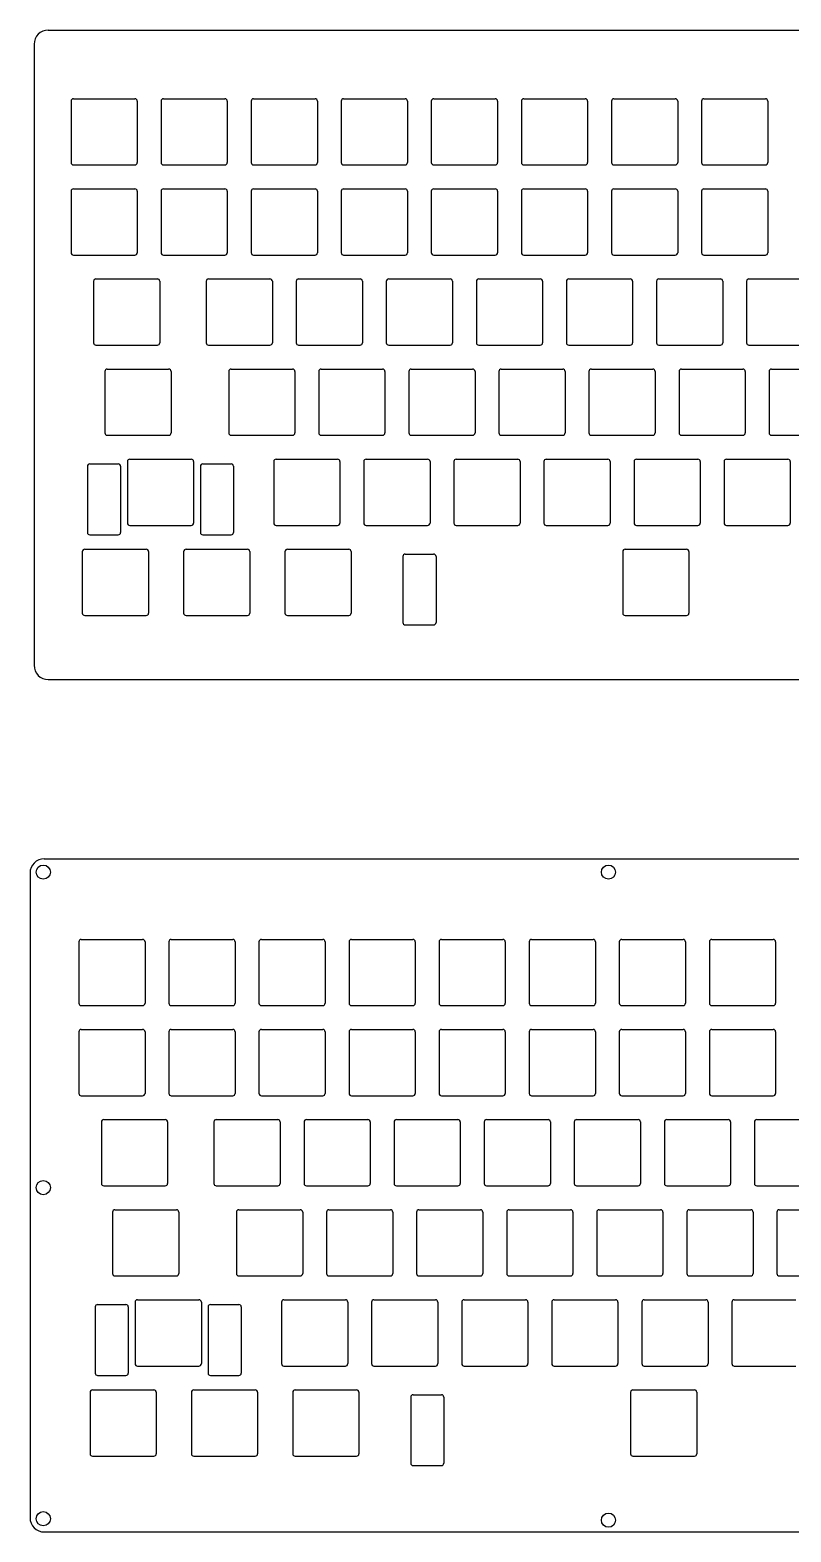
# Model space of a CAD drawing. Header units: millimetres. Extents: x -8 to 314, y -128 to 190.
# Drawn here: x -7.8 to 153.1, y -127.8 to 189.7 of the extents above; entities that cross this region are included whole.
import ezdxf

# ---------------------------------------------------------------- set-up
doc = ezdxf.new("R2010")
doc.units = ezdxf.units.MM

msp = doc.modelspace()

# ---------------------------------------------------------------- linework, layer by layer
for p, q in [((-3.95, 189.72), (306.45, 189.72)), ((-6.95, 186.72), (-6.95, 55.42)), ((0.87, 174.7), (0.87, 161.7)), ((1.37, 175.2), (14.37, 175.2)), ((14.87, 174.7), (14.87, 161.7)), ((19.92, 174.7), (19.92, 161.7)), ((20.42, 175.2), (33.42, 175.2)), ((33.92, 174.7), (33.92, 161.7)), ((38.97, 174.7), (38.97, 161.7)), ((39.47, 175.2), (52.47, 175.2)), ((52.97, 174.7), (52.97, 161.7)), ((58.02, 174.7), (58.02, 161.7)), ((58.52, 175.2), (71.52, 175.2)), ((72.02, 174.7), (72.02, 161.7)), ((77.07, 174.7), (77.07, 161.7)), ((77.57, 175.2), (90.57, 175.2)), ((91.07, 174.7), (91.07, 161.7)), ((96.12, 174.7), (96.12, 161.7)), ((96.62, 175.2), (109.62, 175.2)), ((110.12, 174.7), (110.12, 161.7)), ((115.17, 174.7), (115.17, 161.7)), ((115.67, 175.2), (128.67, 175.2)), ((129.17, 174.7), (129.17, 161.7)), ((134.22, 174.7), (134.22, 161.7)), ((134.72, 175.2), (147.72, 175.2)), ((148.22, 174.7), (148.22, 161.7)), ((1.37, 161.2), (14.37, 161.2)), ((20.42, 161.2), (33.42, 161.2)), ((39.47, 161.2), (52.47, 161.2)), ((58.52, 161.2), (71.52, 161.2)), ((77.57, 161.2), (90.57, 161.2)), ((96.62, 161.2), (109.62, 161.2)), ((115.67, 161.2), (128.67, 161.2)), ((134.72, 161.2), (147.72, 161.2)), ((0.87, 155.65), (0.87, 142.65)), ((1.37, 156.15), (14.37, 156.15)), ((14.87, 155.65), (14.87, 142.65)), ((19.92, 155.65), (19.92, 142.65)), ((20.42, 156.15), (33.42, 156.15)), ((33.92, 155.65), (33.92, 142.65)), ((38.97, 155.65), (38.97, 142.65)), ((39.47, 156.15), (52.47, 156.15)), ((52.97, 155.65), (52.97, 142.65)), ((58.02, 155.65), (58.02, 142.65)), ((58.52, 156.15), (71.52, 156.15)), ((72.02, 155.65), (72.02, 142.65)), ((77.07, 155.65), (77.07, 142.65)), ((77.57, 156.15), (90.57, 156.15)), ((91.07, 155.65), (91.07, 142.65)), ((96.12, 155.65), (96.12, 142.65)), ((96.62, 156.15), (109.62, 156.15)), ((110.12, 155.65), (110.12, 142.65)), ((115.17, 155.65), (115.17, 142.65)), ((115.67, 156.15), (128.67, 156.15)), ((129.17, 155.65), (129.17, 142.65)), ((134.22, 155.65), (134.22, 142.65)), ((134.72, 156.15), (147.72, 156.15)), ((148.22, 155.65), (148.22, 142.65)), ((1.37, 142.15), (14.37, 142.15)), ((20.42, 142.15), (33.42, 142.15)), ((39.47, 142.15), (52.47, 142.15)), ((58.52, 142.15), (71.52, 142.15)), ((77.57, 142.15), (90.57, 142.15)), ((96.62, 142.15), (109.62, 142.15)), ((115.67, 142.15), (128.67, 142.15)), ((134.72, 142.15), (147.72, 142.15)), ((5.64, 136.6), (5.64, 123.6)), ((6.14, 137.1), (19.14, 137.1)), ((19.64, 136.6), (19.64, 123.6)), ((29.45, 136.6), (29.45, 123.6)), ((29.95, 137.1), (42.95, 137.1)), ((43.45, 136.6), (43.45, 123.6)), ((48.5, 136.6), (48.5, 123.6)), ((49, 137.1), (62, 137.1)), ((62.5, 136.6), (62.5, 123.6)), ((67.55, 136.6), (67.55, 123.6)), ((68.05, 137.1), (81.05, 137.1)), ((81.55, 136.6), (81.55, 123.6)), ((86.6, 136.6), (86.6, 123.6)), ((87.1, 137.1), (100.1, 137.1)), ((100.6, 136.6), (100.6, 123.6)), ((105.65, 136.6), (105.65, 123.6)), ((106.15, 137.1), (119.15, 137.1)), ((119.65, 136.6), (119.65, 123.6)), ((124.7, 136.6), (124.7, 123.6)), ((125.2, 137.1), (138.2, 137.1)), ((138.7, 136.6), (138.7, 123.6)), ((143.75, 136.6), (143.75, 123.6)), ((144.25, 137.1), (157.25, 137.1)), ((6.14, 123.1), (19.14, 123.1)), ((29.95, 123.1), (42.95, 123.1)), ((49, 123.1), (62, 123.1)), ((68.05, 123.1), (81.05, 123.1)), ((87.1, 123.1), (100.1, 123.1)), ((106.15, 123.1), (119.15, 123.1)), ((125.2, 123.1), (138.2, 123.1)), ((144.25, 123.1), (157.25, 123.1)), ((8.02, 117.55), (8.02, 104.55)), ((8.52, 118.05), (21.52, 118.05)), ((22.02, 117.55), (22.02, 104.55)), ((34.21, 117.55), (34.21, 104.55)), ((34.71, 118.05), (47.71, 118.05)), ((48.21, 117.55), (48.21, 104.55)), ((53.26, 117.55), (53.26, 104.55)), ((53.76, 118.05), (66.76, 118.05)), ((67.26, 117.55), (67.26, 104.55)), ((72.31, 117.55), (72.31, 104.55)), ((72.81, 118.05), (85.81, 118.05)), ((86.31, 117.55), (86.31, 104.55)), ((91.36, 117.55), (91.36, 104.55)), ((91.86, 118.05), (104.86, 118.05)), ((105.36, 117.55), (105.36, 104.55)), ((110.41, 117.55), (110.41, 104.55)), ((110.91, 118.05), (123.91, 118.05)), ((124.41, 117.55), (124.41, 104.55)), ((129.46, 117.55), (129.46, 104.55)), ((129.96, 118.05), (142.96, 118.05)), ((143.46, 117.55), (143.46, 104.55)), ((148.51, 117.55), (148.51, 104.55)), ((149.01, 118.05), (162.01, 118.05)), ((8.52, 104.05), (21.52, 104.05)), ((34.71, 104.05), (47.71, 104.05)), ((53.76, 104.05), (66.76, 104.05)), ((72.81, 104.05), (85.81, 104.05)), ((91.86, 104.05), (104.86, 104.05)), ((110.91, 104.05), (123.91, 104.05)), ((129.96, 104.05), (142.96, 104.05)), ((149.01, 104.05), (162.01, 104.05)), ((12.78, 98.5), (12.78, 85.5)), ((13.28, 99), (26.28, 99)), ((26.78, 98.5), (26.78, 85.5)), ((43.74, 98.5), (43.74, 85.5)), ((44.24, 99), (57.24, 99)), ((57.74, 98.5), (57.74, 85.5)), ((62.79, 98.5), (62.79, 85.5)), ((63.29, 99), (76.29, 99)), ((76.79, 98.5), (76.79, 85.5)), ((81.84, 98.5), (81.84, 85.5)), ((82.34, 99), (95.34, 99)), ((95.84, 98.5), (95.84, 85.5)), ((100.89, 98.5), (100.89, 85.5)), ((101.39, 99), (114.39, 99)), ((114.89, 98.5), (114.89, 85.5)), ((119.94, 98.5), (119.94, 85.5)), ((120.44, 99), (133.44, 99)), ((133.94, 98.5), (133.94, 85.5)), ((138.99, 98.5), (138.99, 85.5)), ((139.49, 99), (152.49, 99)), ((152.99, 98.5), (152.99, 85.5)), ((4.34, 97.5), (4.34, 83.5)), ((4.84, 98), (10.84, 98)), ((11.34, 97.5), (11.34, 83.5)), ((28.22, 97.5), (28.22, 83.5)), ((28.72, 98), (34.72, 98)), ((35.22, 97.5), (35.22, 83.5)), ((4.84, 83), (10.84, 83)), ((13.28, 85), (26.28, 85)), ((28.72, 83), (34.72, 83)), ((44.24, 85), (57.24, 85)), ((63.29, 85), (76.29, 85)), ((82.34, 85), (95.34, 85)), ((101.39, 85), (114.39, 85)), ((120.44, 85), (133.44, 85)), ((139.49, 85), (152.49, 85)), ((3.26, 79.45), (3.26, 66.45)), ((3.76, 79.95), (16.76, 79.95)), ((17.26, 79.45), (17.26, 66.45)), ((24.69, 79.45), (24.69, 66.45)), ((25.19, 79.95), (38.19, 79.95)), ((38.69, 79.45), (38.69, 66.45)), ((46.12, 79.45), (46.12, 66.45)), ((46.62, 79.95), (59.62, 79.95)), ((60.12, 79.45), (60.12, 66.45)), ((117.56, 79.45), (117.56, 66.45)), ((118.06, 79.95), (131.06, 79.95)), ((131.56, 79.45), (131.56, 66.45)), ((71.06, 78.45), (71.06, 64.45)), ((71.56, 78.95), (77.56, 78.95)), ((78.06, 78.45), (78.06, 64.45)), ((3.76, 65.95), (16.76, 65.95)), ((25.19, 65.95), (38.19, 65.95)), ((46.62, 65.95), (59.62, 65.95)), ((71.56, 63.95), (77.56, 63.95)), ((118.06, 65.95), (131.06, 65.95)), ((-3.95, 52.42), (306.45, 52.42)), ((-4.8, 14.5), (310.6, 14.5)), ((-7.8, 11.5), (-7.8, -124.8)), ((2.52, -3.02), (2.52, -16.02)), ((3.02, -2.53), (16.02, -2.53)), ((16.52, -3.02), (16.52, -16.02)), ((21.57, -3.02), (21.57, -16.02)), ((22.07, -2.53), (35.08, -2.53)), ((35.58, -3.02), (35.58, -16.02)), ((40.62, -3.02), (40.62, -16.02)), ((41.12, -2.53), (54.12, -2.53)), ((54.62, -3.02), (54.62, -16.02)), ((59.67, -3.02), (59.67, -16.02)), ((60.17, -2.53), (73.17, -2.53)), ((73.67, -3.02), (73.67, -16.02)), ((78.72, -3.02), (78.72, -16.02)), ((79.22, -2.53), (92.22, -2.53)), ((92.72, -3.02), (92.72, -16.02)), ((97.78, -3.02), (97.78, -16.02)), ((98.28, -2.53), (111.28, -2.53)), ((111.78, -3.02), (111.78, -16.02)), ((116.83, -3.02), (116.83, -16.02)), ((117.33, -2.53), (130.32, -2.53)), ((130.82, -3.02), (130.82, -16.02)), ((135.88, -3.02), (135.88, -16.02)), ((136.38, -2.53), (149.38, -2.53)), ((149.88, -3.02), (149.88, -16.02)), ((3.02, -16.52), (16.02, -16.52)), ((22.07, -16.52), (35.08, -16.52)), ((41.12, -16.52), (54.12, -16.52)), ((60.17, -16.52), (73.17, -16.52)), ((79.22, -16.52), (92.22, -16.52)), ((98.28, -16.52), (111.28, -16.52)), ((117.33, -16.52), (130.32, -16.52)), ((136.38, -16.52), (149.38, -16.52)), ((2.52, -22.07), (2.52, -35.08)), ((3.02, -21.57), (16.02, -21.57)), ((16.52, -22.07), (16.52, -35.08)), ((21.57, -22.07), (21.57, -35.08)), ((22.07, -21.57), (35.08, -21.57)), ((35.58, -22.07), (35.58, -35.08)), ((40.62, -22.07), (40.62, -35.08)), ((41.12, -21.57), (54.12, -21.57)), ((54.62, -22.07), (54.62, -35.08)), ((59.67, -22.07), (59.67, -35.08)), ((60.17, -21.57), (73.17, -21.57)), ((73.67, -22.07), (73.67, -35.08)), ((78.72, -22.07), (78.72, -35.08)), ((79.22, -21.57), (92.22, -21.57)), ((92.72, -22.07), (92.72, -35.08)), ((97.78, -22.07), (97.78, -35.08)), ((98.28, -21.57), (111.28, -21.57)), ((111.78, -22.07), (111.78, -35.08)), ((116.83, -22.07), (116.83, -35.08)), ((117.33, -21.57), (130.32, -21.57)), ((130.82, -22.07), (130.82, -35.08)), ((135.88, -22.07), (135.88, -35.08)), ((136.38, -21.57), (149.38, -21.57)), ((149.88, -22.07), (149.88, -35.08)), ((3.02, -35.58), (16.02, -35.58)), ((22.07, -35.58), (35.08, -35.58)), ((41.12, -35.58), (54.12, -35.58)), ((60.17, -35.58), (73.17, -35.58)), ((79.22, -35.58), (92.22, -35.58)), ((98.28, -35.58), (111.28, -35.58)), ((117.33, -35.58), (130.32, -35.58)), ((136.38, -35.58), (149.38, -35.58)), ((7.29, -41.12), (7.29, -54.12)), ((7.79, -40.62), (20.79, -40.62)), ((21.29, -41.12), (21.29, -54.12)), ((31.1, -41.12), (31.1, -54.12)), ((31.6, -40.62), (44.6, -40.62)), ((45.1, -41.12), (45.1, -54.12)), ((50.15, -41.12), (50.15, -54.12)), ((50.65, -40.62), (63.65, -40.62)), ((64.15, -41.12), (64.15, -54.12)), ((69.2, -41.12), (69.2, -54.12)), ((69.7, -40.62), (82.7, -40.62)), ((83.2, -41.12), (83.2, -54.12)), ((88.25, -41.12), (88.25, -54.12)), ((88.75, -40.62), (101.75, -40.62)), ((102.25, -41.12), (102.25, -54.12)), ((107.3, -41.12), (107.3, -54.12)), ((107.8, -40.62), (120.8, -40.62)), ((121.3, -41.12), (121.3, -54.12)), ((126.35, -41.12), (126.35, -54.12)), ((126.85, -40.62), (139.85, -40.62)), ((140.35, -41.12), (140.35, -54.12)), ((145.4, -41.12), (145.4, -54.12)), ((145.9, -40.62), (158.9, -40.62)), ((7.79, -54.62), (20.79, -54.62)), ((31.6, -54.62), (44.6, -54.62)), ((50.65, -54.62), (63.65, -54.62)), ((69.7, -54.62), (82.7, -54.62)), ((88.75, -54.62), (101.75, -54.62)), ((107.8, -54.62), (120.8, -54.62)), ((126.85, -54.62), (139.85, -54.62)), ((145.9, -54.62), (158.9, -54.62)), ((9.67, -60.17), (9.67, -73.17)), ((10.17, -59.67), (23.17, -59.67)), ((23.67, -60.17), (23.67, -73.17)), ((35.86, -60.17), (35.86, -73.17)), ((36.36, -59.67), (49.36, -59.67)), ((49.86, -60.17), (49.86, -73.17)), ((54.91, -60.17), (54.91, -73.17)), ((55.41, -59.67), (68.41, -59.67)), ((68.91, -60.17), (68.91, -73.17)), ((73.96, -60.17), (73.96, -73.17)), ((74.46, -59.67), (87.46, -59.67)), ((87.96, -60.17), (87.96, -73.17)), ((93.01, -60.17), (93.01, -73.17)), ((93.51, -59.67), (106.51, -59.67)), ((107.01, -60.17), (107.01, -73.17)), ((112.06, -60.17), (112.06, -73.17)), ((112.56, -59.67), (125.56, -59.67)), ((126.06, -60.17), (126.06, -73.17)), ((131.11, -60.17), (131.11, -73.17)), ((131.61, -59.67), (144.61, -59.67)), ((145.11, -60.17), (145.11, -73.17)), ((150.16, -60.17), (150.16, -73.17)), ((150.66, -59.67), (163.66, -59.67)), ((10.17, -73.67), (23.17, -73.67)), ((36.36, -73.67), (49.36, -73.67)), ((55.41, -73.67), (68.41, -73.67)), ((74.46, -73.67), (87.46, -73.67)), ((93.51, -73.67), (106.51, -73.67)), ((112.56, -73.67), (125.56, -73.67)), ((131.61, -73.67), (144.61, -73.67)), ((150.66, -73.67), (163.66, -73.67)), ((14.43, -79.22), (14.43, -92.22)), ((14.93, -78.72), (27.93, -78.72)), ((28.43, -79.22), (28.43, -92.22)), ((45.39, -79.22), (45.39, -92.22)), ((45.89, -78.72), (58.89, -78.72)), ((59.39, -79.22), (59.39, -92.22)), ((64.44, -79.22), (64.44, -92.22)), ((64.94, -78.72), (77.94, -78.72)), ((78.44, -79.22), (78.44, -92.22)), ((83.49, -79.22), (83.49, -92.22)), ((83.99, -78.72), (96.99, -78.72)), ((97.49, -79.22), (97.49, -92.22)), ((102.54, -79.22), (102.54, -92.22)), ((103.04, -78.72), (116.04, -78.72)), ((116.54, -79.22), (116.54, -92.22)), ((121.59, -79.22), (121.59, -92.22)), ((122.09, -78.72), (135.09, -78.72)), ((135.59, -79.22), (135.59, -92.22)), ((140.64, -79.22), (140.64, -92.22)), ((141.14, -78.72), (154.14, -78.72)), ((5.99, -80.22), (5.99, -94.22)), ((6.49, -79.72), (12.49, -79.72)), ((12.99, -80.22), (12.99, -94.22)), ((29.87, -80.22), (29.87, -94.22)), ((30.37, -79.72), (36.37, -79.72)), ((36.87, -80.22), (36.87, -94.22)), ((6.49, -94.72), (12.49, -94.72)), ((14.93, -92.72), (27.93, -92.72)), ((30.37, -94.72), (36.37, -94.72)), ((45.89, -92.72), (58.89, -92.72)), ((64.94, -92.72), (77.94, -92.72)), ((83.99, -92.72), (96.99, -92.72)), ((103.04, -92.72), (116.04, -92.72)), ((122.09, -92.72), (135.09, -92.72)), ((141.14, -92.72), (154.14, -92.72)), ((4.91, -98.28), (4.91, -111.28)), ((5.41, -97.78), (18.41, -97.78)), ((18.91, -98.28), (18.91, -111.28)), ((26.34, -98.28), (26.34, -111.28)), ((26.84, -97.78), (39.84, -97.78)), ((40.34, -98.28), (40.34, -111.28)), ((47.77, -98.28), (47.77, -111.28)), ((48.27, -97.78), (61.27, -97.78)), ((61.77, -98.28), (61.77, -111.28)), ((119.21, -98.28), (119.21, -111.28)), ((119.71, -97.78), (132.71, -97.78)), ((133.21, -98.28), (133.21, -111.28)), ((72.71, -99.28), (72.71, -113.28)), ((73.21, -98.78), (79.21, -98.78)), ((79.71, -99.28), (79.71, -113.28)), ((5.41, -111.78), (18.41, -111.78)), ((26.84, -111.78), (39.84, -111.78)), ((48.27, -111.78), (61.27, -111.78)), ((73.21, -113.78), (79.21, -113.78)), ((119.71, -111.78), (132.71, -111.78)), ((-4.8, -127.8), (310.6, -127.8))]:
    msp.add_line(p, q)
for centre in [(-5, 11.7), (114.53, 11.7), (-5, -55), (-5, -125), (114.53, -125.3)]:
    msp.add_circle(centre, 1.5)
for centre, radius, start, end in [((-3.95, 186.72), 3, 90, 180), ((1.37, 174.7), 0.5, 90, 180), ((14.37, 174.7), 0.5, 0, 90), ((20.42, 174.7), 0.5, 90, 180), ((33.42, 174.7), 0.5, 0, 90), ((39.47, 174.7), 0.5, 90, 180), ((52.47, 174.7), 0.5, 0, 90), ((58.52, 174.7), 0.5, 90, 180), ((71.52, 174.7), 0.5, 0, 90), ((77.57, 174.7), 0.5, 90, 180), ((90.57, 174.7), 0.5, 0, 90), ((96.62, 174.7), 0.5, 90, 180), ((109.62, 174.7), 0.5, 0, 90), ((115.67, 174.7), 0.5, 90, 180), ((128.67, 174.7), 0.5, 0, 90), ((134.72, 174.7), 0.5, 90, 180), ((147.72, 174.7), 0.5, 0, 90), ((1.37, 161.7), 0.5, 180, 270), ((14.37, 161.7), 0.5, 270, 0), ((20.42, 161.7), 0.5, 180, 270), ((33.42, 161.7), 0.5, 270, 0), ((39.47, 161.7), 0.5, 180, 270), ((52.47, 161.7), 0.5, 270, 0), ((58.52, 161.7), 0.5, 180, 270), ((71.52, 161.7), 0.5, 270, 0), ((77.57, 161.7), 0.5, 180, 270), ((90.57, 161.7), 0.5, 270, 0), ((96.62, 161.7), 0.5, 180, 270), ((109.62, 161.7), 0.5, 270, 0), ((115.67, 161.7), 0.5, 180, 270), ((128.67, 161.7), 0.5, 270, 0), ((134.72, 161.7), 0.5, 180, 270), ((147.72, 161.7), 0.5, 270, 0), ((1.37, 155.65), 0.5, 90, 180), ((14.37, 155.65), 0.5, 0, 90), ((20.42, 155.65), 0.5, 90, 180), ((33.42, 155.65), 0.5, 0, 90), ((39.47, 155.65), 0.5, 90, 180), ((52.47, 155.65), 0.5, 0, 90), ((58.52, 155.65), 0.5, 90, 180), ((71.52, 155.65), 0.5, 0, 90), ((77.57, 155.65), 0.5, 90, 180), ((90.57, 155.65), 0.5, 0, 90), ((96.62, 155.65), 0.5, 90, 180), ((109.62, 155.65), 0.5, 0, 90), ((115.67, 155.65), 0.5, 90, 180), ((128.67, 155.65), 0.5, 0, 90), ((134.72, 155.65), 0.5, 90, 180), ((147.72, 155.65), 0.5, 0, 90), ((1.37, 142.65), 0.5, 180, 270), ((14.37, 142.65), 0.5, 270, 0), ((20.42, 142.65), 0.5, 180, 270), ((33.42, 142.65), 0.5, 270, 0), ((39.47, 142.65), 0.5, 180, 270), ((52.47, 142.65), 0.5, 270, 0), ((58.52, 142.65), 0.5, 180, 270), ((71.52, 142.65), 0.5, 270, 0), ((77.57, 142.65), 0.5, 180, 270), ((90.57, 142.65), 0.5, 270, 0), ((96.62, 142.65), 0.5, 180, 270), ((109.62, 142.65), 0.5, 270, 0), ((115.67, 142.65), 0.5, 180, 270), ((128.67, 142.65), 0.5, 270, 0), ((134.72, 142.65), 0.5, 180, 270), ((147.72, 142.65), 0.5, 270, 0), ((6.14, 136.6), 0.5, 90, 180), ((19.14, 136.6), 0.5, 0, 90), ((29.95, 136.6), 0.5, 90, 180), ((42.95, 136.6), 0.5, 0, 90), ((49, 136.6), 0.5, 90, 180), ((62, 136.6), 0.5, 0, 90), ((68.05, 136.6), 0.5, 90, 180), ((81.05, 136.6), 0.5, 0, 90), ((87.1, 136.6), 0.5, 90, 180), ((100.1, 136.6), 0.5, 0, 90), ((106.15, 136.6), 0.5, 90, 180), ((119.15, 136.6), 0.5, 0, 90), ((125.2, 136.6), 0.5, 90, 180), ((138.2, 136.6), 0.5, 0, 90), ((144.25, 136.6), 0.5, 90, 180), ((6.14, 123.6), 0.5, 180, 270), ((19.14, 123.6), 0.5, 270, 0), ((29.95, 123.6), 0.5, 180, 270), ((42.95, 123.6), 0.5, 270, 0), ((49, 123.6), 0.5, 180, 270), ((62, 123.6), 0.5, 270, 0), ((68.05, 123.6), 0.5, 180, 270), ((81.05, 123.6), 0.5, 270, 0), ((87.1, 123.6), 0.5, 180, 270), ((100.1, 123.6), 0.5, 270, 0), ((106.15, 123.6), 0.5, 180, 270), ((119.15, 123.6), 0.5, 270, 0), ((125.2, 123.6), 0.5, 180, 270), ((138.2, 123.6), 0.5, 270, 0), ((144.25, 123.6), 0.5, 180, 270), ((8.52, 117.55), 0.5, 90, 180), ((21.52, 117.55), 0.5, 0, 90), ((34.71, 117.55), 0.5, 90, 180), ((47.71, 117.55), 0.5, 0, 90), ((53.76, 117.55), 0.5, 90, 180), ((66.76, 117.55), 0.5, 0, 90), ((72.81, 117.55), 0.5, 90, 180), ((85.81, 117.55), 0.5, 0, 90), ((91.86, 117.55), 0.5, 90, 180), ((104.86, 117.55), 0.5, 0, 90), ((110.91, 117.55), 0.5, 90, 180), ((123.91, 117.55), 0.5, 0, 90), ((129.96, 117.55), 0.5, 90, 180), ((142.96, 117.55), 0.5, 0, 90), ((149.01, 117.55), 0.5, 90, 180), ((8.52, 104.55), 0.5, 180, 270), ((21.52, 104.55), 0.5, 270, 0), ((34.71, 104.55), 0.5, 180, 270), ((47.71, 104.55), 0.5, 270, 0), ((53.76, 104.55), 0.5, 180, 270), ((66.76, 104.55), 0.5, 270, 0), ((72.81, 104.55), 0.5, 180, 270), ((85.81, 104.55), 0.5, 270, 0), ((91.86, 104.55), 0.5, 180, 270), ((104.86, 104.55), 0.5, 270, 0), ((110.91, 104.55), 0.5, 180, 270), ((123.91, 104.55), 0.5, 270, 0), ((129.96, 104.55), 0.5, 180, 270), ((142.96, 104.55), 0.5, 270, 0), ((149.01, 104.55), 0.5, 180, 270), ((13.28, 98.5), 0.5, 90, 180), ((26.28, 98.5), 0.5, 0, 90), ((44.24, 98.5), 0.5, 90, 180), ((57.24, 98.5), 0.5, 0, 90), ((63.29, 98.5), 0.5, 90, 180), ((76.29, 98.5), 0.5, 0, 90), ((82.34, 98.5), 0.5, 90, 180), ((95.34, 98.5), 0.5, 0, 90), ((101.39, 98.5), 0.5, 90, 180), ((114.39, 98.5), 0.5, 0, 90), ((120.44, 98.5), 0.5, 90, 180), ((133.44, 98.5), 0.5, 0, 90), ((139.49, 98.5), 0.5, 90, 180), ((152.49, 98.5), 0.5, 0, 90), ((4.84, 97.5), 0.5, 90, 180), ((10.84, 97.5), 0.5, 0, 90), ((28.72, 97.5), 0.5, 90, 180), ((34.72, 97.5), 0.5, 0, 90), ((4.84, 83.5), 0.5, 180, 270), ((10.84, 83.5), 0.5, 270, 0), ((13.28, 85.5), 0.5, 180, 270), ((26.28, 85.5), 0.5, 270, 0), ((28.72, 83.5), 0.5, 180, 270), ((34.72, 83.5), 0.5, 270, 0), ((44.24, 85.5), 0.5, 180, 270), ((57.24, 85.5), 0.5, 270, 0), ((63.29, 85.5), 0.5, 180, 270), ((76.29, 85.5), 0.5, 270, 0), ((82.34, 85.5), 0.5, 180, 270), ((95.34, 85.5), 0.5, 270, 0), ((101.39, 85.5), 0.5, 180, 270), ((114.39, 85.5), 0.5, 270, 0), ((120.44, 85.5), 0.5, 180, 270), ((133.44, 85.5), 0.5, 270, 0), ((139.49, 85.5), 0.5, 180, 270), ((152.49, 85.5), 0.5, 270, 0), ((3.76, 79.45), 0.5, 90, 180), ((16.76, 79.45), 0.5, 0, 90), ((25.19, 79.45), 0.5, 90, 180), ((38.19, 79.45), 0.5, 0, 90), ((46.62, 79.45), 0.5, 90, 180), ((59.62, 79.45), 0.5, 0, 90), ((118.06, 79.45), 0.5, 90, 180), ((131.06, 79.45), 0.5, 0, 90), ((71.56, 78.45), 0.5, 90, 180), ((77.56, 78.45), 0.5, 0, 90), ((3.76, 66.45), 0.5, 180, 270), ((16.76, 66.45), 0.5, 270, 0), ((25.19, 66.45), 0.5, 180, 270), ((38.19, 66.45), 0.5, 270, 0), ((46.62, 66.45), 0.5, 180, 270), ((59.62, 66.45), 0.5, 270, 0), ((71.56, 64.45), 0.5, 180, 270), ((77.56, 64.45), 0.5, 270, 0), ((118.06, 66.45), 0.5, 180, 270), ((131.06, 66.45), 0.5, 270, 0), ((-3.95, 55.42), 3, 180, 270), ((-4.8, 11.5), 3, 90, 180), ((3.02, -3.02), 0.5, 90, 180), ((16.02, -3.02), 0.5, 0, 90), ((22.07, -3.02), 0.5, 90, 180), ((35.08, -3.02), 0.5, 0, 90), ((41.12, -3.02), 0.5, 90, 180), ((54.12, -3.02), 0.5, 0, 90), ((60.17, -3.02), 0.5, 90, 180), ((73.17, -3.02), 0.5, 0, 90), ((79.22, -3.02), 0.5, 90, 180), ((92.22, -3.02), 0.5, 0, 90), ((98.28, -3.02), 0.5, 90, 180), ((111.28, -3.02), 0.5, 0, 90), ((117.33, -3.02), 0.5, 90, 180), ((130.32, -3.02), 0.5, 0, 90), ((136.38, -3.02), 0.5, 90, 180), ((149.38, -3.02), 0.5, 0, 90), ((3.02, -16.02), 0.5, 180, 270), ((16.02, -16.02), 0.5, 270, 360), ((22.07, -16.02), 0.5, 180, 270), ((35.08, -16.02), 0.5, 270, 360), ((41.12, -16.02), 0.5, 180, 270), ((54.12, -16.02), 0.5, 270, 360), ((60.17, -16.02), 0.5, 180, 270), ((73.17, -16.02), 0.5, 270, 360), ((79.22, -16.02), 0.5, 180, 270), ((92.22, -16.02), 0.5, 270, 360), ((98.28, -16.02), 0.5, 180, 270), ((111.28, -16.02), 0.5, 270, 360), ((117.33, -16.02), 0.5, 180, 270), ((130.32, -16.02), 0.5, 270, 360), ((136.38, -16.02), 0.5, 180, 270), ((149.38, -16.02), 0.5, 270, 360), ((3.02, -22.07), 0.5, 90, 180), ((16.02, -22.07), 0.5, 0, 90), ((22.07, -22.07), 0.5, 90, 180), ((35.08, -22.07), 0.5, 0, 90), ((41.12, -22.07), 0.5, 90, 180), ((54.12, -22.07), 0.5, 0, 90), ((60.17, -22.07), 0.5, 90, 180), ((73.17, -22.07), 0.5, 0, 90), ((79.22, -22.07), 0.5, 90, 180), ((92.22, -22.07), 0.5, 0, 90), ((98.28, -22.07), 0.5, 90, 180), ((111.28, -22.07), 0.5, 0, 90), ((117.33, -22.07), 0.5, 90, 180), ((130.32, -22.07), 0.5, 0, 90), ((136.38, -22.07), 0.5, 90, 180), ((149.38, -22.07), 0.5, 0, 90), ((3.02, -35.08), 0.5, 180, 270), ((16.02, -35.08), 0.5, 270, 360), ((22.07, -35.08), 0.5, 180, 270), ((35.08, -35.08), 0.5, 270, 360), ((41.12, -35.08), 0.5, 180, 270), ((54.12, -35.08), 0.5, 270, 360), ((60.17, -35.08), 0.5, 180, 270), ((73.17, -35.08), 0.5, 270, 360), ((79.22, -35.08), 0.5, 180, 270), ((92.22, -35.08), 0.5, 270, 360), ((98.28, -35.08), 0.5, 180, 270), ((111.28, -35.08), 0.5, 270, 360), ((117.33, -35.08), 0.5, 180, 270), ((130.32, -35.08), 0.5, 270, 360), ((136.38, -35.08), 0.5, 180, 270), ((149.38, -35.08), 0.5, 270, 360), ((7.79, -41.12), 0.5, 90, 180), ((20.79, -41.12), 0.5, 0, 90), ((31.6, -41.12), 0.5, 90, 180), ((44.6, -41.12), 0.5, 0, 90), ((50.65, -41.12), 0.5, 90, 180), ((63.65, -41.12), 0.5, 0, 90), ((69.7, -41.12), 0.5, 90, 180), ((82.7, -41.12), 0.5, 0, 90), ((88.75, -41.12), 0.5, 90, 180), ((101.75, -41.12), 0.5, 0, 90), ((107.8, -41.12), 0.5, 90, 180), ((120.8, -41.12), 0.5, 0, 90), ((126.85, -41.12), 0.5, 90, 180), ((139.85, -41.12), 0.5, 0, 90), ((145.9, -41.12), 0.5, 90, 180), ((7.79, -54.12), 0.5, 180, 270), ((20.79, -54.12), 0.5, 270, 360), ((31.6, -54.12), 0.5, 180, 270), ((44.6, -54.12), 0.5, 270, 360), ((50.65, -54.12), 0.5, 180, 270), ((63.65, -54.12), 0.5, 270, 360), ((69.7, -54.12), 0.5, 180, 270), ((82.7, -54.12), 0.5, 270, 360), ((88.75, -54.12), 0.5, 180, 270), ((101.75, -54.12), 0.5, 270, 360), ((107.8, -54.12), 0.5, 180, 270), ((120.8, -54.12), 0.5, 270, 360), ((126.85, -54.12), 0.5, 180, 270), ((139.85, -54.12), 0.5, 270, 360), ((145.9, -54.12), 0.5, 180, 270), ((10.17, -60.17), 0.5, 90, 180), ((23.17, -60.17), 0.5, 0, 90), ((36.36, -60.17), 0.5, 90, 180), ((49.36, -60.17), 0.5, 0, 90), ((55.41, -60.17), 0.5, 90, 180), ((68.41, -60.17), 0.5, 0, 90), ((74.46, -60.17), 0.5, 90, 180), ((87.46, -60.17), 0.5, 0, 90), ((93.51, -60.17), 0.5, 90, 180), ((106.51, -60.17), 0.5, 0, 90), ((112.56, -60.17), 0.5, 90, 180), ((125.56, -60.17), 0.5, 0, 90), ((131.61, -60.17), 0.5, 90, 180), ((144.61, -60.17), 0.5, 0, 90), ((150.66, -60.17), 0.5, 90, 180), ((10.17, -73.17), 0.5, 180, 270), ((23.17, -73.17), 0.5, 270, 360), ((36.36, -73.17), 0.5, 180, 270), ((49.36, -73.17), 0.5, 270, 360), ((55.41, -73.17), 0.5, 180, 270), ((68.41, -73.17), 0.5, 270, 360), ((74.46, -73.17), 0.5, 180, 270), ((87.46, -73.17), 0.5, 270, 360), ((93.51, -73.17), 0.5, 180, 270), ((106.51, -73.17), 0.5, 270, 360), ((112.56, -73.17), 0.5, 180, 270), ((125.56, -73.17), 0.5, 270, 360), ((131.61, -73.17), 0.5, 180, 270), ((144.61, -73.17), 0.5, 270, 360), ((150.66, -73.17), 0.5, 180, 270), ((14.93, -79.22), 0.5, 90, 180), ((27.93, -79.22), 0.5, 0, 90), ((45.89, -79.22), 0.5, 90, 180), ((58.89, -79.22), 0.5, 0, 90), ((64.94, -79.22), 0.5, 90, 180), ((77.94, -79.22), 0.5, 0, 90), ((83.99, -79.22), 0.5, 90, 180), ((96.99, -79.22), 0.5, 0, 90), ((103.04, -79.22), 0.5, 90, 180), ((116.04, -79.22), 0.5, 0, 90), ((122.09, -79.22), 0.5, 90, 180), ((135.09, -79.22), 0.5, 0, 90), ((141.14, -79.22), 0.5, 90, 180), ((6.49, -80.22), 0.5, 90, 180), ((12.49, -80.22), 0.5, 0, 90), ((30.37, -80.22), 0.5, 90, 180), ((36.37, -80.22), 0.5, 0, 90), ((6.49, -94.22), 0.5, 180, 270), ((12.49, -94.22), 0.5, 270, 360), ((14.93, -92.22), 0.5, 180, 270), ((27.93, -92.22), 0.5, 270, 360), ((30.37, -94.22), 0.5, 180, 270), ((36.37, -94.22), 0.5, 270, 360), ((45.89, -92.22), 0.5, 180, 270), ((58.89, -92.22), 0.5, 270, 360), ((64.94, -92.22), 0.5, 180, 270), ((77.94, -92.22), 0.5, 270, 360), ((83.99, -92.22), 0.5, 180, 270), ((96.99, -92.22), 0.5, 270, 360), ((103.04, -92.22), 0.5, 180, 270), ((116.04, -92.22), 0.5, 270, 360), ((122.09, -92.22), 0.5, 180, 270), ((135.09, -92.22), 0.5, 270, 360), ((141.14, -92.22), 0.5, 180, 270), ((5.41, -98.28), 0.5, 90, 180), ((18.41, -98.28), 0.5, 0, 90), ((26.84, -98.28), 0.5, 90, 180), ((39.84, -98.28), 0.5, 0, 90), ((48.27, -98.28), 0.5, 90, 180), ((61.27, -98.28), 0.5, 0, 90), ((119.71, -98.28), 0.5, 90, 180), ((132.71, -98.28), 0.5, 0, 90), ((73.21, -99.28), 0.5, 90, 180), ((79.21, -99.28), 0.5, 0, 90), ((5.41, -111.28), 0.5, 180, 270), ((18.41, -111.28), 0.5, 270, 360), ((26.84, -111.28), 0.5, 180, 270), ((39.84, -111.28), 0.5, 270, 360), ((48.27, -111.28), 0.5, 180, 270), ((61.27, -111.28), 0.5, 270, 360), ((73.21, -113.28), 0.5, 180, 270), ((79.21, -113.28), 0.5, 270, 360), ((119.71, -111.28), 0.5, 180, 270), ((132.71, -111.28), 0.5, 270, 360), ((-4.8, -124.8), 3, 180, 270)]:
    msp.add_arc(centre, radius, start, end)

doc.saveas('drawing.dxf')
